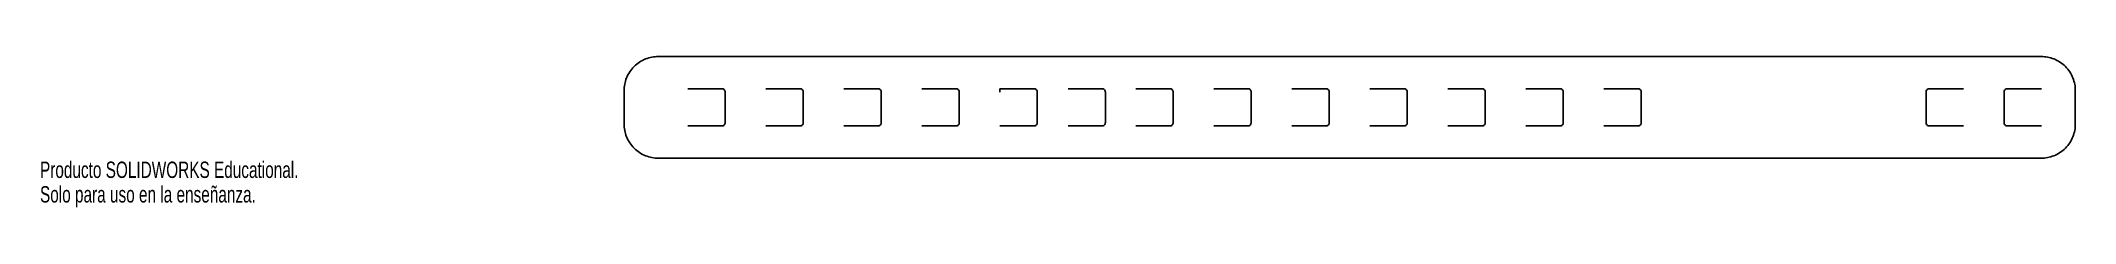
# Model space of a CAD drawing. Header units: millimetres. Extents: x -600 to 0, y -45 to 0.
import ezdxf

# ---------------------------------------------------------------- set-up
doc = ezdxf.new("R2010")
doc.units = ezdxf.units.MM
doc.styles.add('SLDTEXTSTYLE0', font='TXT', dxfattribs={"width": 0.7})

msp = doc.modelspace()

# ---------------------------------------------------------------- linework, layer by layer
at = {"color": 7, "linetype": 'Continuous', "lineweight": 25}
for p, q in [((-10, 0), (-417.8, 0)), ((-427.8, -10), (-427.8, -20)), ((-409, -9.5), (-399, -9.5)), ((-398, -10.5), (-398, -19.5)), ((-386, -9.5), (-376, -9.5)), ((-375, -10.5), (-375, -19.5)), ((-363, -9.5), (-353, -9.5)), ((-352, -10.5), (-352, -19.5)), ((-340, -9.5), (-330, -9.5)), ((-329, -10.5), (-329, -19.5)), ((-317, -10.5), (-317, -9.5)), ((-317, -9.5), (-307, -9.5)), ((-306, -10.5), (-306, -19.5)), ((-296.94, -9.5), (-286.94, -9.5)), ((-285.94, -10.5), (-285.94, -19.5)), ((-276.94, -9.5), (-266.94, -9.5)), ((-265.94, -10.5), (-265.94, -19.5)), ((-253.94, -9.5), (-243.94, -9.5)), ((-242.94, -10.5), (-242.94, -19.5)), ((-230.94, -9.5), (-220.94, -9.5)), ((-219.94, -10.5), (-219.94, -19.5)), ((-207.94, -9.5), (-197.94, -9.5)), ((-196.94, -10.5), (-196.94, -19.5)), ((-184.94, -9.5), (-174.94, -9.5)), ((-173.94, -10.5), (-173.94, -19.5)), ((-161.94, -9.5), (-151.94, -9.5)), ((-150.94, -10.5), (-150.94, -19.5)), ((-138.94, -9.5), (-128.94, -9.5)), ((-127.94, -10.5), (-127.94, -19.5)), ((-44, -19.5), (-44, -10.5)), ((-43, -9.5), (-33, -9.5)), ((-21, -19.5), (-21, -10.5)), ((-20, -9.5), (-10, -9.5)), ((0, -20), (0, -10)), ((-399, -20.5), (-409, -20.5)), ((-376, -20.5), (-386, -20.5)), ((-353, -20.5), (-363, -20.5)), ((-330, -20.5), (-340, -20.5)), ((-307, -20.5), (-317, -20.5)), ((-286.94, -20.5), (-296.94, -20.5)), ((-266.94, -20.5), (-276.94, -20.5)), ((-243.94, -20.5), (-253.94, -20.5)), ((-220.94, -20.5), (-230.94, -20.5)), ((-197.94, -20.5), (-207.94, -20.5)), ((-174.94, -20.5), (-184.94, -20.5)), ((-151.94, -20.5), (-161.94, -20.5)), ((-128.94, -20.5), (-138.94, -20.5)), ((-33, -20.5), (-43, -20.5)), ((-10, -20.5), (-20, -20.5)), ((-417.8, -30), (-10, -30))]:
    msp.add_line(p, q, dxfattribs=at)
for points, knots in [([(0, -10), (0, -9.41), (-0.05, -8.8), (-0.28, -7.56), (-0.46, -6.93), (-0.95, -5.7), (-1.26, -5.1), (-2, -3.96), (-2.44, -3.42), (-3.42, -2.44), (-3.96, -2), (-5.1, -1.26), (-5.7, -0.95), (-6.93, -0.46), (-7.56, -0.28), (-8.8, -0.05), (-9.41, 0), (-10, 0)], [0, 0, 0, 0, 0.125, 0.125, 0.25, 0.25, 0.375, 0.375, 0.5, 0.5, 0.625, 0.625, 0.75, 0.75, 0.875, 0.875, 1, 1, 1, 1]), ([(-417.8, 0), (-418.38, 0), (-419, -0.05), (-420.23, -0.28), (-420.86, -0.46), (-422.09, -0.95), (-422.7, -1.26), (-423.84, -2), (-424.38, -2.44), (-425.35, -3.42), (-425.79, -3.96), (-426.54, -5.1), (-426.85, -5.7), (-427.34, -6.93), (-427.51, -7.56), (-427.74, -8.8), (-427.8, -9.41), (-427.8, -10)], [0, 0, 0, 0, 0.125, 0.125, 0.25, 0.25, 0.375, 0.375, 0.5, 0.5, 0.625, 0.625, 0.75, 0.75, 0.875, 0.875, 1, 1, 1, 1]), ([(-399, -9.5), (-398.88, -9.5), (-398.76, -9.52), (-398.51, -9.62), (-398.39, -9.7), (-398.2, -9.89), (-398.12, -10.01), (-398.02, -10.26), (-398, -10.38), (-398, -10.5)], [0, 0, 0, 0, 0.25, 0.25, 0.5, 0.5, 0.75, 0.75, 1, 1, 1, 1]), ([(-376, -9.5), (-375.88, -9.5), (-375.76, -9.52), (-375.51, -9.62), (-375.39, -9.7), (-375.2, -9.89), (-375.12, -10.01), (-375.02, -10.26), (-375, -10.38), (-375, -10.5)], [0, 0, 0, 0, 0.25, 0.25, 0.5, 0.5, 0.75, 0.75, 1, 1, 1, 1]), ([(-353, -9.5), (-352.88, -9.5), (-352.76, -9.52), (-352.51, -9.62), (-352.39, -9.7), (-352.2, -9.89), (-352.12, -10.01), (-352.02, -10.26), (-352, -10.38), (-352, -10.5)], [0, 0, 0, 0, 0.25, 0.25, 0.5, 0.5, 0.75, 0.75, 1, 1, 1, 1]), ([(-330, -9.5), (-329.88, -9.5), (-329.76, -9.52), (-329.51, -9.62), (-329.39, -9.7), (-329.2, -9.89), (-329.12, -10.01), (-329.02, -10.26), (-329, -10.38), (-329, -10.5)], [0, 0, 0, 0, 0.25, 0.25, 0.5, 0.5, 0.75, 0.75, 1, 1, 1, 1]), ([(-307, -9.5), (-306.88, -9.5), (-306.76, -9.52), (-306.51, -9.62), (-306.39, -9.7), (-306.2, -9.89), (-306.12, -10.01), (-306.02, -10.26), (-306, -10.38), (-306, -10.5)], [0, 0, 0, 0, 0.25, 0.25, 0.5, 0.5, 0.75, 0.75, 1, 1, 1, 1]), ([(-286.94, -9.5), (-286.82, -9.5), (-286.69, -9.52), (-286.44, -9.62), (-286.33, -9.7), (-286.13, -9.89), (-286.05, -10.01), (-285.96, -10.26), (-285.94, -10.38), (-285.94, -10.5)], [0, 0, 0, 0, 0.25, 0.25, 0.5, 0.5, 0.75, 0.75, 1, 1, 1, 1]), ([(-266.94, -9.5), (-266.82, -9.5), (-266.69, -9.52), (-266.44, -9.62), (-266.33, -9.7), (-266.13, -9.89), (-266.05, -10.01), (-265.96, -10.26), (-265.94, -10.38), (-265.94, -10.5)], [0, 0, 0, 0, 0.25, 0.25, 0.5, 0.5, 0.75, 0.75, 1, 1, 1, 1]), ([(-243.94, -9.5), (-243.82, -9.5), (-243.69, -9.52), (-243.44, -9.62), (-243.33, -9.7), (-243.13, -9.89), (-243.05, -10.01), (-242.96, -10.26), (-242.94, -10.38), (-242.94, -10.5)], [0, 0, 0, 0, 0.25, 0.25, 0.5, 0.5, 0.75, 0.75, 1, 1, 1, 1]), ([(-220.94, -9.5), (-220.82, -9.5), (-220.69, -9.52), (-220.44, -9.62), (-220.33, -9.7), (-220.13, -9.89), (-220.05, -10.01), (-219.96, -10.26), (-219.94, -10.38), (-219.94, -10.5)], [0, 0, 0, 0, 0.25, 0.25, 0.5, 0.5, 0.75, 0.75, 1, 1, 1, 1]), ([(-197.94, -9.5), (-197.82, -9.5), (-197.69, -9.52), (-197.44, -9.62), (-197.33, -9.7), (-197.13, -9.89), (-197.05, -10.01), (-196.96, -10.26), (-196.94, -10.38), (-196.94, -10.5)], [0, 0, 0, 0, 0.25, 0.25, 0.5, 0.5, 0.75, 0.75, 1, 1, 1, 1]), ([(-174.94, -9.5), (-174.82, -9.5), (-174.69, -9.52), (-174.44, -9.62), (-174.33, -9.7), (-174.13, -9.89), (-174.05, -10.01), (-173.96, -10.26), (-173.94, -10.38), (-173.94, -10.5)], [0, 0, 0, 0, 0.25, 0.25, 0.5, 0.5, 0.75, 0.75, 1, 1, 1, 1]), ([(-151.94, -9.5), (-151.82, -9.5), (-151.69, -9.52), (-151.44, -9.62), (-151.33, -9.7), (-151.13, -9.89), (-151.05, -10.01), (-150.96, -10.26), (-150.94, -10.38), (-150.94, -10.5)], [0, 0, 0, 0, 0.25, 0.25, 0.5, 0.5, 0.75, 0.75, 1, 1, 1, 1]), ([(-128.94, -9.5), (-128.82, -9.5), (-128.69, -9.52), (-128.44, -9.62), (-128.33, -9.7), (-128.13, -9.89), (-128.05, -10.01), (-127.96, -10.26), (-127.94, -10.38), (-127.94, -10.5)], [0, 0, 0, 0, 0.25, 0.25, 0.5, 0.5, 0.75, 0.75, 1, 1, 1, 1]), ([(-44, -10.5), (-44, -10.38), (-43.98, -10.26), (-43.88, -10.01), (-43.8, -9.89), (-43.61, -9.7), (-43.49, -9.62), (-43.24, -9.52), (-43.12, -9.5), (-43, -9.5)], [0, 0, 0, 0, 0.25, 0.25, 0.5, 0.5, 0.75, 0.75, 1, 1, 1, 1]), ([(-21, -10.5), (-21, -10.38), (-20.98, -10.26), (-20.88, -10.01), (-20.8, -9.89), (-20.61, -9.7), (-20.49, -9.62), (-20.24, -9.52), (-20.12, -9.5), (-20, -9.5)], [0, 0, 0, 0, 0.25, 0.25, 0.5, 0.5, 0.75, 0.75, 1, 1, 1, 1]), ([(-427.8, -20), (-427.8, -20.59), (-427.74, -21.2), (-427.51, -22.44), (-427.34, -23.07), (-426.85, -24.3), (-426.54, -24.9), (-425.79, -26.04), (-425.35, -26.58), (-424.38, -27.56), (-423.84, -28), (-422.7, -28.74), (-422.09, -29.05), (-420.86, -29.54), (-420.23, -29.72), (-419, -29.95), (-418.38, -30), (-417.8, -30)], [0, 0, 0, 0, 0.125, 0.125, 0.25, 0.25, 0.375, 0.375, 0.5, 0.5, 0.625, 0.625, 0.75, 0.75, 0.875, 0.875, 1, 1, 1, 1]), ([(-398, -19.5), (-398, -19.62), (-398.02, -19.74), (-398.12, -19.99), (-398.2, -20.11), (-398.39, -20.3), (-398.51, -20.38), (-398.76, -20.48), (-398.88, -20.5), (-399, -20.5)], [0, 0, 0, 0, 0.25, 0.25, 0.5, 0.5, 0.75, 0.75, 1, 1, 1, 1]), ([(-375, -19.5), (-375, -19.62), (-375.02, -19.74), (-375.12, -19.99), (-375.2, -20.11), (-375.39, -20.3), (-375.51, -20.38), (-375.76, -20.48), (-375.88, -20.5), (-376, -20.5)], [0, 0, 0, 0, 0.25, 0.25, 0.5, 0.5, 0.75, 0.75, 1, 1, 1, 1]), ([(-352, -19.5), (-352, -19.62), (-352.02, -19.74), (-352.12, -19.99), (-352.2, -20.11), (-352.39, -20.3), (-352.51, -20.38), (-352.76, -20.48), (-352.88, -20.5), (-353, -20.5)], [0, 0, 0, 0, 0.25, 0.25, 0.5, 0.5, 0.75, 0.75, 1, 1, 1, 1]), ([(-329, -19.5), (-329, -19.62), (-329.02, -19.74), (-329.12, -19.99), (-329.2, -20.11), (-329.39, -20.3), (-329.51, -20.38), (-329.76, -20.48), (-329.88, -20.5), (-330, -20.5)], [0, 0, 0, 0, 0.25, 0.25, 0.5, 0.5, 0.75, 0.75, 1, 1, 1, 1]), ([(-306, -19.5), (-306, -19.62), (-306.02, -19.74), (-306.12, -19.99), (-306.2, -20.11), (-306.39, -20.3), (-306.51, -20.38), (-306.76, -20.48), (-306.88, -20.5), (-307, -20.5)], [0, 0, 0, 0, 0.25, 0.25, 0.5, 0.5, 0.75, 0.75, 1, 1, 1, 1]), ([(-285.94, -19.5), (-285.94, -19.62), (-285.96, -19.74), (-286.05, -19.99), (-286.13, -20.11), (-286.33, -20.3), (-286.44, -20.38), (-286.69, -20.48), (-286.82, -20.5), (-286.94, -20.5)], [0, 0, 0, 0, 0.25, 0.25, 0.5, 0.5, 0.75, 0.75, 1, 1, 1, 1]), ([(-265.94, -19.5), (-265.94, -19.62), (-265.96, -19.74), (-266.05, -19.99), (-266.13, -20.11), (-266.33, -20.3), (-266.44, -20.38), (-266.69, -20.48), (-266.82, -20.5), (-266.94, -20.5)], [0, 0, 0, 0, 0.25, 0.25, 0.5, 0.5, 0.75, 0.75, 1, 1, 1, 1]), ([(-242.94, -19.5), (-242.94, -19.62), (-242.96, -19.74), (-243.05, -19.99), (-243.13, -20.11), (-243.33, -20.3), (-243.44, -20.38), (-243.69, -20.48), (-243.82, -20.5), (-243.94, -20.5)], [0, 0, 0, 0, 0.25, 0.25, 0.5, 0.5, 0.75, 0.75, 1, 1, 1, 1]), ([(-219.94, -19.5), (-219.94, -19.62), (-219.96, -19.74), (-220.05, -19.99), (-220.13, -20.11), (-220.33, -20.3), (-220.44, -20.38), (-220.69, -20.48), (-220.82, -20.5), (-220.94, -20.5)], [0, 0, 0, 0, 0.25, 0.25, 0.5, 0.5, 0.75, 0.75, 1, 1, 1, 1]), ([(-196.94, -19.5), (-196.94, -19.62), (-196.96, -19.74), (-197.05, -19.99), (-197.13, -20.11), (-197.33, -20.3), (-197.44, -20.38), (-197.69, -20.48), (-197.82, -20.5), (-197.94, -20.5)], [0, 0, 0, 0, 0.25, 0.25, 0.5, 0.5, 0.75, 0.75, 1, 1, 1, 1]), ([(-173.94, -19.5), (-173.94, -19.62), (-173.96, -19.74), (-174.05, -19.99), (-174.13, -20.11), (-174.33, -20.3), (-174.44, -20.38), (-174.69, -20.48), (-174.82, -20.5), (-174.94, -20.5)], [0, 0, 0, 0, 0.25, 0.25, 0.5, 0.5, 0.75, 0.75, 1, 1, 1, 1]), ([(-150.94, -19.5), (-150.94, -19.62), (-150.96, -19.74), (-151.05, -19.99), (-151.13, -20.11), (-151.33, -20.3), (-151.44, -20.38), (-151.69, -20.48), (-151.82, -20.5), (-151.94, -20.5)], [0, 0, 0, 0, 0.25, 0.25, 0.5, 0.5, 0.75, 0.75, 1, 1, 1, 1]), ([(-127.94, -19.5), (-127.94, -19.62), (-127.96, -19.74), (-128.05, -19.99), (-128.13, -20.11), (-128.33, -20.3), (-128.44, -20.38), (-128.69, -20.48), (-128.82, -20.5), (-128.94, -20.5)], [0, 0, 0, 0, 0.25, 0.25, 0.5, 0.5, 0.75, 0.75, 1, 1, 1, 1]), ([(-43, -20.5), (-43.12, -20.5), (-43.24, -20.48), (-43.49, -20.38), (-43.61, -20.3), (-43.8, -20.11), (-43.88, -19.99), (-43.98, -19.74), (-44, -19.62), (-44, -19.5)], [0, 0, 0, 0, 0.25, 0.25, 0.5, 0.5, 0.75, 0.75, 1, 1, 1, 1]), ([(-20, -20.5), (-20.12, -20.5), (-20.24, -20.48), (-20.49, -20.38), (-20.61, -20.3), (-20.8, -20.11), (-20.88, -19.99), (-20.98, -19.74), (-21, -19.62), (-21, -19.5)], [0, 0, 0, 0, 0.25, 0.25, 0.5, 0.5, 0.75, 0.75, 1, 1, 1, 1]), ([(-10, -30), (-9.41, -30), (-8.8, -29.95), (-7.56, -29.72), (-6.93, -29.54), (-5.7, -29.05), (-5.1, -28.74), (-3.96, -28), (-3.42, -27.56), (-2.44, -26.58), (-2, -26.04), (-1.26, -24.9), (-0.95, -24.3), (-0.46, -23.07), (-0.28, -22.44), (-0.05, -21.2), (0, -20.59), (0, -20)], [0, 0, 0, 0, 0.125, 0.125, 0.25, 0.25, 0.375, 0.375, 0.5, 0.5, 0.625, 0.625, 0.75, 0.75, 0.875, 0.875, 1, 1, 1, 1])]:
    msp.add_open_spline(points, degree=3, knots=knots, dxfattribs=at)

# ---------------------------------------------------------------- texts
at = {"color": 7, "linetype": 'Continuous', "char_height": 4.8336, "attachment_point": 1, "style": 'SLDTEXTSTYLE0'}
for s, insert in [('Producto SOLIDWORKS Educational.', (-600, -31.02)), ('Solo para uso en la enseñanza.', (-600, -38.27))]:
    msp.add_mtext(s, dxfattribs=dict(at, insert=insert))

doc.saveas('drawing.dxf')
